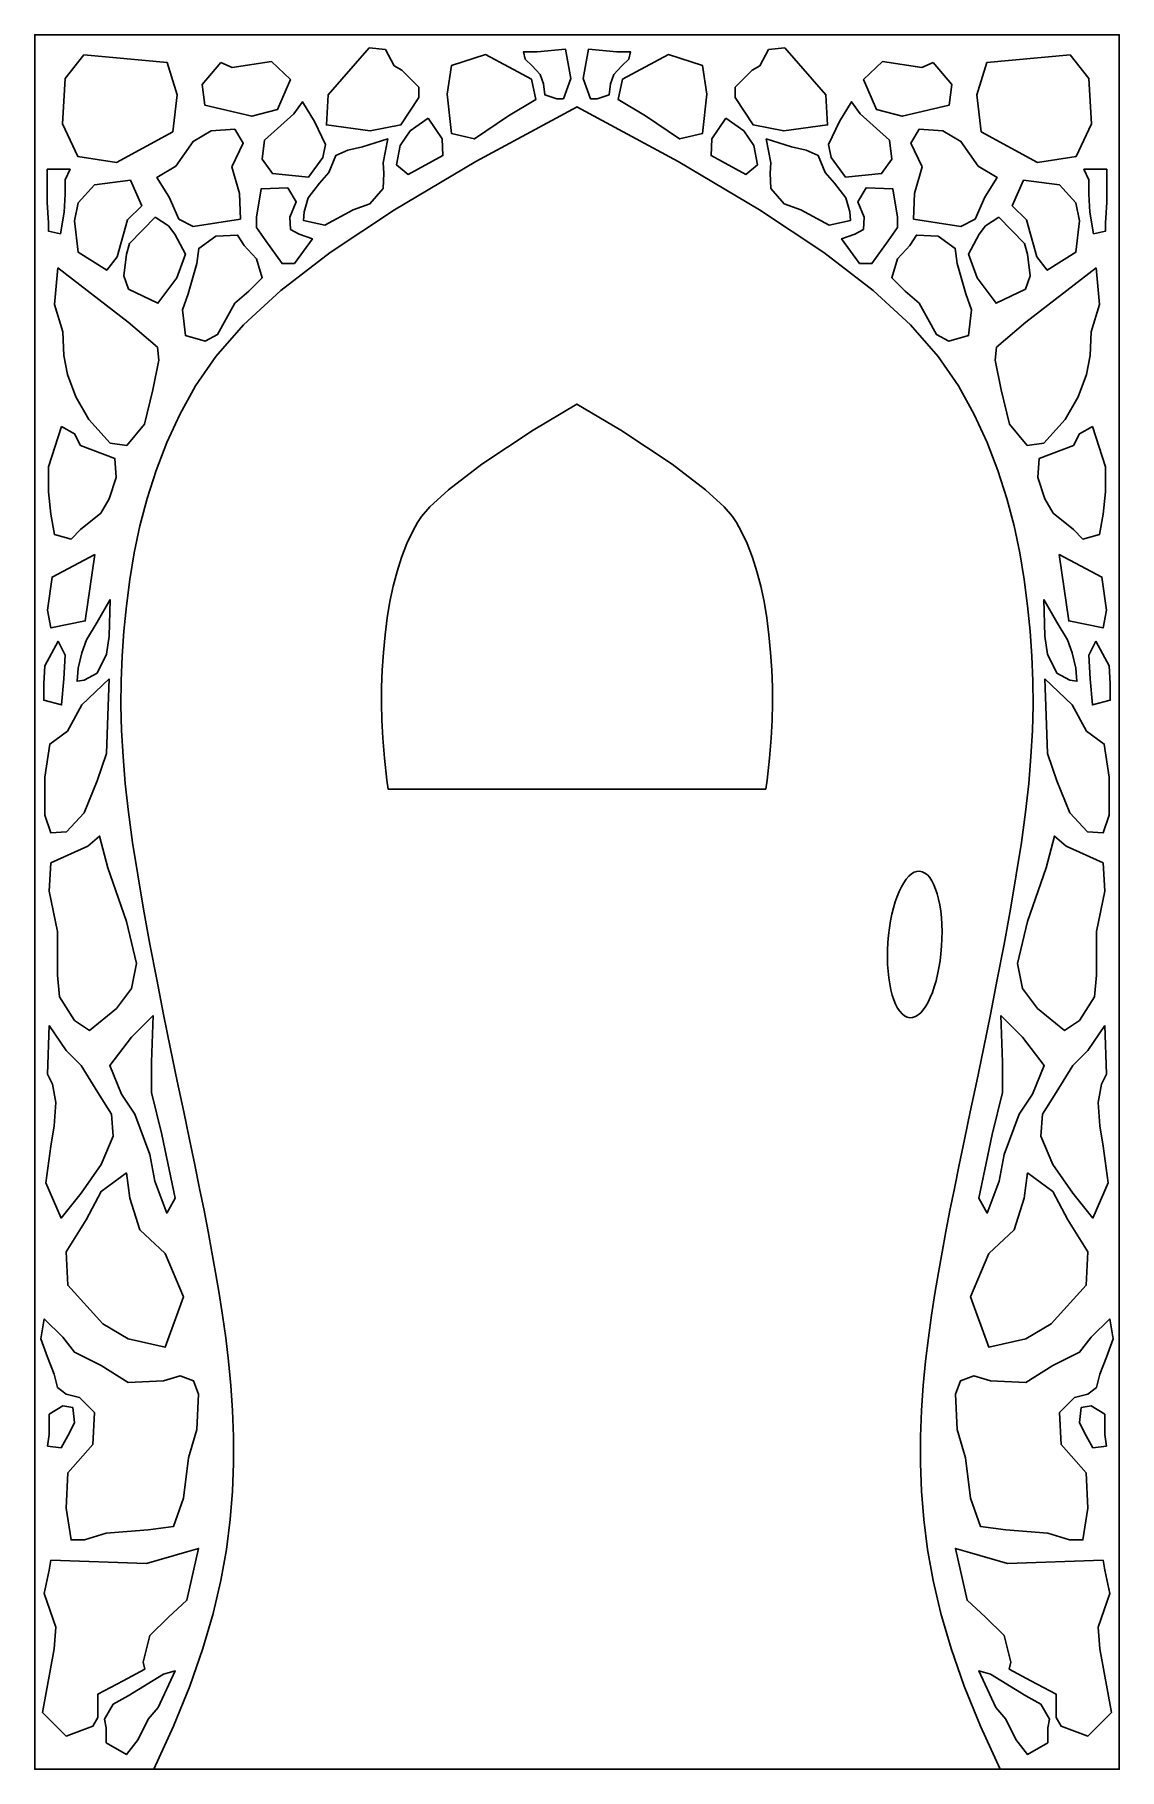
# Model space of a CAD drawing. Extents: x 8 to 87, y 11 to 138.
import ezdxf

# ---------------------------------------------------------------- set-up
doc = ezdxf.new("R2010")
doc.units = 0
doc.layers.add('Layer_1', color=7, linetype='CONTINUOUS')

msp = doc.modelspace()

# ---------------------------------------------------------------- linework, layer by layer
at = {"layer": 'Layer_1', "color": 1}
msp.add_lwpolyline([(87.202928, 11.142224), (87.202928, 137.944095), (7.951753, 137.944095), (7.951753, 11.142224), (87.202928, 11.142224), (87.202928, 11.142224)], dxfattribs=at)
at = {"layer": 'Layer_1', "color": 3}
for points in [[(32.390961, 136.983832), (29.386422, 133.543158), (29.261229, 131.353646), (32.453538, 130.915752), (34.70695, 131.353646), (36.021441, 133.355491), (36.021441, 134.10619), (34.769542, 135.357328), (34.206193, 135.670125), (33.580244, 136.85871), (32.390961, 136.983832), (32.390961, 136.983832)], [(62.763728, 136.983832), (65.768251, 133.543158), (65.893436, 131.353646), (62.701136, 130.915752), (60.447723, 131.353646), (59.133248, 133.355491), (59.133248, 134.10619), (60.385131, 135.357328), (60.94848, 135.670125), (61.57443, 136.85871), (62.763728, 136.983832), (62.763728, 136.983832)], [(17.618661, 135.92036), (11.546999, 136.483377), (10.169922, 134.731743), (9.982152, 131.416215), (11.108843, 129.039029), (13.925604, 128.601126), (18.056833, 130.853199), (18.369803, 133.543158), (17.618661, 135.92036), (17.618661, 135.92036)], [(21.562112, 135.92036), (20.185036, 134.293857), (20.372821, 132.792475), (23.815516, 131.979231), (25.693341, 132.479687), (26.632262, 134.669206), (25.255193, 135.982898), (22.375839, 135.545011), (21.562112, 135.92036), (21.562112, 135.92036)], [(44.261852, 134.696001), (40.882027, 136.484264), (38.396853, 135.689486), (38.098639, 133.603175), (38.396853, 130.722086), (40.086773, 130.324704), (42.571947, 132.013618), (44.560082, 133.205794), (44.261852, 134.696001), (44.261852, 134.696001)], [(44.659487, 136.682963), (43.665423, 136.682963), (43.799627, 136.150157), (44.289225, 135.660845), (44.876746, 135.024743), (45.121553, 134.339696), (45.219468, 133.556805), (46.100749, 133.263227), (46.590346, 133.263227), (47.128914, 134.731157), (46.737231, 136.884126), (44.659487, 136.682963), (44.659487, 136.682963)], [(50.495187, 136.682963), (51.489266, 136.682963), (51.355046, 136.150157), (50.865448, 135.660845), (50.277927, 135.024743), (50.033121, 134.339696), (49.935206, 133.556805), (49.053925, 133.263227), (48.564335, 133.263227), (48.02576, 134.731157), (48.417443, 136.884126), (50.495187, 136.682963), (50.495187, 136.682963)], [(50.892821, 134.696001), (54.272646, 136.484264), (56.75782, 135.689486), (57.056035, 133.603175), (56.75782, 130.722086), (55.0679, 130.324704), (52.582742, 132.013618), (50.594607, 133.205794), (50.892821, 134.696001), (50.892821, 134.696001)], [(73.592561, 135.92036), (74.969637, 134.293857), (74.78186, 132.792475), (71.339173, 131.979231), (69.461332, 132.479687), (68.522428, 134.669206), (69.89948, 135.982898), (72.77881, 135.545011), (73.592561, 135.92036), (73.592561, 135.92036)], [(77.535989, 135.92036), (83.607675, 136.483377), (84.984751, 134.731743), (85.172545, 131.416215), (84.045839, 129.039029), (81.22907, 128.601126), (77.097841, 130.853199), (76.784886, 133.543158), (77.535989, 135.92036), (77.535989, 135.92036)], [(28.384901, 131.603882), (27.508589, 133.042703), (26.88264, 132.166906), (24.754437, 130.22763), (24.566643, 128.851346), (25.317778, 127.787874), (27.946753, 127.537647), (29.010851, 128.976476), (29.198636, 129.914825), (28.384901, 131.603882), (28.384901, 131.603882)], [(66.769772, 131.603882), (67.646084, 133.042703), (68.272034, 132.166906), (70.400237, 130.22763), (70.588014, 128.851346), (69.836888, 127.787874), (67.20792, 127.537647), (66.143822, 128.976476), (65.956021, 129.914825), (66.769772, 131.603882), (66.769772, 131.603882)], [(22.358285, 128.275372), (23.189448, 130.005917), (22.566082, 131.04425), (20.834507, 130.905814), (19.51851, 130.144368), (18.27177, 128.34459), (16.886507, 127.513927), (17.786935, 126.060254), (18.479558, 124.468146), (19.51851, 123.914362), (22.981659, 124.468146), (22.912394, 126.33715), (22.358285, 128.275372), (22.358285, 128.275372)], [(36.700426, 131.844227), (35.3785, 130.914523), (34.644096, 129.838031), (34.399289, 128.419031), (35.231624, 127.733999), (37.777537, 129.104062), (37.728559, 130.327351), (36.70041, 131.844227), (36.700426, 131.844227)], [(58.454247, 131.844227), (59.776181, 130.914523), (60.510578, 129.838031), (60.755384, 128.419031), (59.923065, 127.733999), (57.377137, 129.104062), (57.426114, 130.327351), (58.454263, 131.844227), (58.454247, 131.844227)], [(72.796372, 128.275372), (71.965233, 130.005917), (72.588591, 131.04425), (74.320182, 130.905814), (75.636164, 130.144368), (76.88288, 128.34459), (78.268182, 127.513927), (77.367754, 126.060254), (76.675131, 124.468146), (75.636164, 123.914362), (72.173014, 124.468146), (72.24228, 126.33715), (72.796372, 128.275372), (72.796372, 128.275372)], [(33.762807, 130.327351), (31.902338, 129.740164), (30.825219, 129.495515), (29.943922, 129.104062), (29.45434, 127.880796), (28.768897, 127.097898), (27.936577, 126.021413), (27.642801, 124.993866), (27.593824, 124.357749), (29.160548, 124.015233), (31.216863, 125.140647), (32.440858, 125.58103), (33.420061, 126.706452), (33.469039, 127.831867), (33.420061, 128.565836), (33.762775, 130.327351), (33.762807, 130.327351)], [(61.391874, 130.327351), (63.252351, 129.740164), (64.329454, 129.495515), (65.210751, 129.104062), (65.700333, 127.880796), (66.385776, 127.097898), (67.218096, 126.021413), (67.511856, 124.993866), (67.560833, 124.357749), (65.994093, 124.015233), (63.937787, 125.140647), (62.713784, 125.58103), (61.73458, 126.706452), (61.685603, 127.831867), (61.73458, 128.565836), (61.391874, 130.327351), (61.391874, 130.327351)], [(8.874197, 128.108406), (8.874197, 125.665861), (8.961484, 124.182889), (8.961484, 123.572251), (9.834325, 123.397787), (10.096195, 124.967983), (10.183482, 126.276491), (10.183482, 127.323304), (10.532623, 128.108406), (8.874197, 128.108406), (8.874197, 128.108406)], [(86.280484, 128.108406), (86.280484, 125.665861), (86.193205, 124.182889), (86.193205, 123.572251), (85.320348, 123.397787), (85.058463, 124.967983), (84.971207, 126.276491), (84.971207, 127.323304), (84.622034, 128.108406), (86.280484, 128.108406), (86.280484, 128.108406)], [(14.947135, 127.306257), (12.315148, 126.960135), (11.137658, 125.644923), (10.86062, 124.329702), (11.137658, 122.045382), (13.215577, 120.730145), (13.977458, 121.69926), (14.739347, 124.39892), (15.778298, 125.437253), (14.947135, 127.306257), (14.947135, 127.306257)], [(80.207546, 127.306257), (82.839541, 126.960135), (84.016991, 125.644923), (84.294053, 124.329702), (84.016991, 122.045382), (81.939113, 120.730145), (81.177216, 121.69926), (80.415326, 124.39892), (79.376383, 125.437253), (80.207546, 127.306257), (80.207546, 127.306257)], [(24.505445, 126.683256), (24.159134, 124.60659), (24.159134, 123.845144), (24.851757, 122.876045), (26.029231, 121.214703), (26.929644, 121.214703), (28.245657, 123.014481), (27.275971, 123.360587), (26.652597, 123.706708), (26.583332, 124.60659), (27.068167, 125.714148), (26.444793, 126.752482), (24.505429, 126.683216), (24.505445, 126.683256)], [(70.649228, 126.683256), (70.99554, 124.60659), (70.99554, 123.845144), (70.302916, 122.876045), (69.125442, 121.214703), (68.225014, 121.214703), (66.909032, 123.014481), (67.878702, 123.360587), (68.502084, 123.706708), (68.571349, 124.60659), (68.08653, 125.714148), (68.709888, 126.752482), (70.649252, 126.683216), (70.649228, 126.683256)], [(16.747984, 124.60659), (14.877886, 122.668359), (14.670089, 121.90693), (14.462301, 120.314821), (14.808612, 119.345706), (16.955772, 118.307373), (18.341019, 120.17637), (18.964393, 121.90693), (18.202512, 123.360587), (17.717661, 123.983596), (16.747984, 124.60659), (16.747984, 124.60659)], [(78.40669, 124.60659), (80.276788, 122.668359), (80.484568, 121.90693), (80.692373, 120.314821), (80.346061, 119.345706), (78.198893, 118.307373), (76.813638, 120.17637), (76.19028, 121.90693), (76.952177, 123.360587), (77.43702, 123.983596), (78.40669, 124.60659), (78.40669, 124.60659)], [(21.180819, 123.222151), (19.934079, 122.322254), (19.795564, 121.214703), (19.172182, 118.999601), (18.756605, 117.822824), (18.964393, 115.953827), (20.418938, 115.538488), (21.319342, 116.023045), (22.566082, 118.307373), (23.605033, 119.207255), (24.574711, 120.17637), (24.159134, 121.560808), (23.53576, 122.253036), (23.258705, 122.529923), (22.773871, 123.291369), (21.180819, 123.222182), (21.180819, 123.222151)], [(73.973846, 123.222151), (75.220586, 122.322254), (75.359117, 121.214703), (75.982499, 118.999601), (76.398061, 117.822824), (76.19028, 115.953827), (74.735759, 115.538488), (73.835331, 116.023045), (72.588591, 118.307373), (71.549656, 119.207255), (70.579986, 120.17637), (70.99554, 121.560808), (71.618922, 122.253036), (71.895944, 122.529923), (72.380819, 123.291369), (73.973846, 123.222182), (73.973846, 123.222151)], [(9.636126, 120.889678), (14.769304, 116.91913), (16.935769, 115.100356), (17.022438, 114.147677), (16.589133, 111.982464), (15.98252, 109.470836), (14.682643, 107.911894), (13.469402, 108.085113), (11.909533, 109.817282), (10.956292, 111.462814), (10.349672, 113.108377), (10.089704, 114.494108), (10.003035, 116.226253), (9.396423, 118.218247), (9.636126, 120.889678), (9.636126, 120.889678)], [(85.518547, 120.889678), (80.385385, 116.91913), (78.218912, 115.100356), (78.132259, 114.147677), (78.565517, 111.982464), (79.172137, 109.470836), (80.472039, 107.911894), (81.685263, 108.085113), (83.245132, 109.817282), (84.198405, 111.462814), (84.805002, 113.108377), (85.064993, 114.494108), (85.151654, 116.226253), (85.758274, 118.218247), (85.518547, 120.889678), (85.518547, 120.889678)], [(61.381302, 82.801262), (61.46939, 83.450828), (61.649956, 85.064747), (61.772605, 86.508814), (61.845199, 87.823361), (61.874522, 89.05582), (61.864536, 90.258758), (61.815955, 91.486263), (61.727606, 92.773089), (61.602223, 94.076002), (61.441636, 95.32458), (61.243675, 96.507253), (61.005113, 97.630163), (60.722432, 98.701702), (60.390797, 99.73295), (60.002958, 100.737713), (59.579828, 101.663042), (59.235791, 102.292914), (58.935952, 102.728399), (58.327453, 103.422608), (56.972472, 104.668579), (54.533446, 106.542948), (50.788424, 109.033995), (47.577253, 110.93875), (44.366075, 109.033995), (40.621053, 106.542948), (38.182027, 104.668579), (36.827046, 103.422608), (36.218547, 102.728399), (35.918692, 102.292914), (35.574671, 101.663042), (35.151533, 100.737713), (34.763702, 99.73295), (34.432059, 98.701702), (34.149378, 97.630163), (33.910824, 96.507253), (33.712863, 95.32458), (33.552276, 94.076002), (33.426893, 92.773089), (33.338544, 91.486263), (33.289963, 90.258758), (33.279977, 89.05582), (33.3093, 87.823361), (33.381894, 86.508814), (33.504511, 85.064747), (33.685093, 83.450828), (33.773165, 82.801262), (61.381112, 82.801262), (61.381302, 82.801262)], [(9.916374, 109.297632), (8.963125, 106.352944), (8.963125, 104.534177), (9.136439, 102.888629), (9.396423, 101.416301), (10.609655, 101.069854), (11.302921, 101.762724), (12.776137, 102.975243), (13.382749, 104.014527), (13.902708, 105.573477), (13.816039, 106.959215), (11.302921, 107.911894), (10.869639, 108.777966), (9.916374, 109.297632), (9.916374, 109.297632)], [(85.238307, 109.297632), (86.191556, 106.352944), (86.191556, 104.534177), (86.018242, 102.888629), (85.758274, 101.416301), (84.545034, 101.069854), (83.851753, 101.762724), (82.378537, 102.975243), (81.771916, 104.014527), (81.251973, 105.573477), (81.338634, 106.959215), (83.851753, 107.911894), (84.285058, 108.777966), (85.238307, 109.297632), (85.238307, 109.297632)], [(12.342839, 99.943957), (11.649557, 95.093896), (9.136439, 94.574262), (8.876472, 95.873371), (9.2231, 98.298393), (12.342839, 99.943957), (12.342839, 99.943957)], [(82.811842, 99.943957), (83.505124, 95.093896), (86.018242, 94.574262), (86.278217, 95.873371), (85.931589, 98.298393), (82.811842, 99.943957), (82.811842, 99.943957)], [(13.469402, 96.652838), (12.516153, 95.007298), (11.736219, 93.708173), (11.389582, 92.755479), (11.129598, 91.629589), (11.042937, 90.676895), (11.562904, 90.763501), (12.516153, 91.283151), (13.209435, 92.668873), (13.382749, 93.967998), (13.469402, 96.652838), (13.469402, 96.652838)], [(81.685263, 96.652838), (82.638536, 95.007298), (83.418471, 93.708173), (83.765091, 92.755479), (84.025067, 91.629589), (84.11172, 90.676895), (83.591785, 90.763501), (82.638536, 91.283151), (81.945255, 92.668873), (81.771916, 93.967998), (81.685263, 96.652838), (81.685263, 96.652838)], [(9.656406, 93.621567), (8.703149, 91.802801), (8.616488, 90.503676), (8.616488, 89.291156), (9.916374, 88.944734), (10.089704, 90.850106), (10.176357, 92.582275), (9.656406, 93.621567), (9.656406, 93.621567)], [(85.498283, 93.621567), (86.451524, 91.802801), (86.538209, 90.503676), (86.538209, 89.291156), (85.238307, 88.944734), (85.064993, 90.850106), (84.97834, 92.582275), (85.498283, 93.621567), (85.498283, 93.621567)], [(13.382749, 90.850106), (11.389582, 88.944734), (10.349672, 87.039361), (9.049786, 86.086675), (8.703149, 83.661644), (8.703149, 80.890183), (9.136439, 79.591066), (10.263019, 79.677672), (11.562904, 81.063402), (12.516153, 83.401819), (13.209435, 85.393806), (13.296088, 88.165259), (13.382749, 90.850106), (13.382749, 90.850106)], [(81.771916, 90.850106), (83.765091, 88.944734), (84.805002, 87.039361), (86.104903, 86.086675), (86.451524, 83.661644), (86.451524, 80.890183), (86.018242, 79.591066), (84.891655, 79.677672), (83.591785, 81.063402), (82.638536, 83.401819), (81.945255, 85.393806), (81.858593, 88.165259), (81.771916, 90.850106), (81.771916, 90.850106)], [(9.138888, 77.406943), (11.835996, 78.632175), (12.694159, 79.367308), (13.307127, 77.039369), (14.655681, 73.118623), (15.391259, 70.055549), (15.02347, 68.217706), (13.920096, 66.747423), (11.958582, 65.154617), (10.855223, 65.889759), (9.751864, 67.605087), (9.629271, 69.197893), (9.629271, 72.383489), (9.016287, 75.324048), (9.138888, 77.406943), (9.138888, 77.406943)], [(86.015801, 77.406943), (83.318701, 78.632175), (82.46053, 79.367308), (81.847546, 77.039369), (80.498984, 73.118623), (79.76343, 70.055549), (80.131195, 68.217706), (81.234562, 66.747423), (83.196108, 65.154617), (84.29945, 65.889759), (85.402817, 67.605087), (85.525418, 69.197893), (85.525418, 72.383489), (86.138395, 75.324048), (86.015801, 77.406943), (86.015801, 77.406943)], [(72.611376, 76.798052), (72.611376, 76.798052)], [(16.617219, 66.257333), (15.02347, 64.664535), (13.429729, 62.58164), (14.287892, 60.498745), (15.268673, 59.02847), (16.372016, 56.087914), (16.739805, 54.127537), (17.597984, 51.799599), (18.210952, 52.902309), (17.230195, 57.558182), (16.494618, 60.621269), (16.494618, 62.826682), (16.617219, 66.257333), (16.617219, 66.257333)], [(78.537462, 66.257333), (80.131195, 64.664535), (81.724944, 62.58164), (80.866773, 60.498745), (79.886024, 59.02847), (78.782633, 56.087914), (78.414868, 54.127537), (77.556689, 51.799599), (76.943705, 52.902309), (77.924502, 57.558182), (78.660064, 60.621269), (78.660064, 62.826682), (78.537462, 66.257333), (78.537462, 66.257333)], [(9.016287, 65.5222), (10.242239, 63.684349), (11.345605, 62.58164), (12.57155, 60.621269), (13.552331, 59.02847), (13.674916, 57.435665), (12.816753, 55.35277), (11.345605, 53.269875), (9.87445, 51.432028), (8.771091, 54.005012), (9.138888, 56.700527), (9.384075, 58.170803), (9.506661, 59.886125), (9.261482, 61.233883), (8.893693, 61.969026), (9.016287, 65.5222), (9.016287, 65.5222)], [(86.138395, 65.5222), (84.912411, 63.684349), (83.809068, 62.58164), (82.583124, 60.621269), (81.602351, 59.02847), (81.479757, 57.435665), (82.337905, 55.35277), (83.809068, 53.269875), (85.280223, 51.432028), (86.383566, 54.005012), (86.015801, 56.700527), (85.770582, 58.170803), (85.647988, 59.886125), (85.893184, 61.233883), (86.260996, 61.969026), (86.138395, 65.5222), (86.138395, 65.5222)], [(14.655681, 54.740156), (12.816753, 53.392399), (11.713402, 51.309504), (10.242239, 48.981562), (10.36484, 46.5311), (12.939339, 43.713068), (14.778275, 42.610365), (17.475375, 41.997745), (18.823936, 45.673439), (17.475375, 48.859043), (15.636454, 50.574367), (14.900884, 52.902309), (14.655681, 54.740156), (14.655681, 54.740156)], [(80.498984, 54.740156), (82.337905, 53.392399), (83.441303, 51.309504), (84.912411, 48.981562), (84.789833, 46.5311), (82.215311, 43.713068), (80.37639, 42.610365), (77.679291, 41.997745), (76.330753, 45.673439), (77.679291, 48.859043), (79.518211, 50.574367), (80.253789, 52.902309), (80.498984, 54.740156), (80.498984, 54.740156)], [(8.648498, 44.08064), (9.99706, 42.732882), (10.855223, 41.630173), (12.816753, 40.649993), (14.778275, 39.42476), (17.352789, 39.547278), (18.578741, 39.91485), (19.559498, 39.547278), (19.927295, 38.567099), (19.804709, 35.994108), (19.19171, 33.911216), (18.823936, 30.97066), (18.088359, 28.887768), (16.24943, 28.64272), (13.184542, 28.397672), (11.590793, 27.907582), (10.610028, 27.907582), (10.242239, 30.235525), (10.36484, 32.808506), (12.203769, 34.891398), (12.32637, 37.219342), (11.958582, 37.586913), (11.223004, 38.322051), (10.242239, 38.567099), (9.629271, 39.057194), (9.384075, 40.037374), (8.893693, 41.262607), (8.403303, 42.610365), (8.648498, 44.08064), (8.648498, 44.08064)], [(86.50616, 44.08064), (85.15763, 42.732882), (84.29945, 41.630173), (82.337905, 40.649993), (80.37639, 39.42476), (77.801884, 39.547278), (76.57594, 39.91485), (75.595175, 39.547278), (75.227354, 38.567099), (75.34998, 35.994108), (75.96294, 33.911216), (76.330753, 30.97066), (77.06633, 28.887768), (78.905251, 28.64272), (81.970139, 28.397672), (83.563873, 27.907582), (84.544646, 27.907582), (84.912411, 30.235525), (84.789833, 32.808506), (82.950889, 34.891398), (82.828319, 37.219342), (83.196108, 37.586913), (83.931662, 38.322051), (84.912411, 38.567099), (85.525418, 39.057194), (85.770582, 40.037374), (86.260996, 41.262607), (86.751379, 42.610365), (86.50616, 44.08064), (86.50616, 44.08064)], [(9.99706, 37.709437), (9.016287, 37.096818), (9.016287, 35.626542), (8.893693, 34.768878), (9.87445, 34.646357), (10.487434, 35.74906), (10.855223, 36.484204), (10.732629, 37.586913), (9.99706, 37.709437), (9.99706, 37.709437)], [(85.15763, 37.709437), (86.138395, 37.096818), (86.138395, 35.626542), (86.260996, 34.768878), (85.280223, 34.646357), (84.667239, 35.74906), (84.29945, 36.484204), (84.422044, 37.586913), (85.15763, 37.709437), (85.15763, 37.709437)], [(9.138888, 26.437304), (16.126821, 26.192259), (19.069132, 27.049921), (19.927295, 27.294969), (19.069132, 23.496748), (17.720578, 22.271517), (16.372016, 20.923763), (15.881642, 18.963389), (16.004227, 18.473299), (14.410494, 17.615635), (12.57155, 16.635449), (12.57155, 14.920126), (12.203769, 14.307512), (10.242239, 13.572372), (8.525904, 15.287695), (9.384075, 19.943578), (9.506661, 21.536376), (8.648498, 23.98684), (9.016287, 25.702164), (9.138888, 26.437304), (9.138888, 26.437304)], [(86.015801, 26.437304), (79.027852, 26.192259), (76.085534, 27.049921), (75.227354, 27.294969), (76.085534, 23.496748), (77.434095, 22.271517), (78.782633, 20.923763), (79.27304, 18.963389), (79.150446, 18.473299), (80.744203, 17.615635), (82.583124, 16.635449), (82.583124, 14.920126), (82.950889, 14.307512), (84.912411, 13.572372), (86.628761, 15.287695), (85.770582, 19.943578), (85.647988, 21.536376), (86.50616, 23.98684), (86.138395, 25.702164), (86.015801, 26.437304), (86.015801, 26.437304)], [(17.352789, 18.105727), (14.778275, 16.512925), (13.674916, 15.900312), (13.061932, 14.797602), (13.184542, 14.184988), (13.184542, 13.082279), (14.655681, 12.224615), (15.513853, 13.327324), (16.24943, 14.797602), (16.985, 15.655266), (18.210952, 18.350776), (17.352789, 18.105727), (17.352789, 18.105727)], [(77.801884, 18.105727), (80.37639, 16.512925), (81.479757, 15.900312), (82.092741, 14.797602), (81.970139, 14.184988), (81.970139, 13.082279), (80.498984, 12.224615), (79.640829, 13.327324), (78.905251, 14.797602), (78.169673, 15.655266), (76.943705, 18.350776), (77.801884, 18.105727), (77.801884, 18.105727)]]:
    msp.add_lwpolyline(points, dxfattribs=at)
at = {"layer": 'Layer_1', "color": 7}
for points in [[(16.65969, 11.142224), (16.65969, 11.142224), (18.09779, 14.295332), (19.283062, 17.229014), (20.239149, 19.965771), (20.989641, 22.528102), (21.558173, 24.938508), (21.968346, 27.21948), (22.243791, 29.393518), (22.40815, 31.483124), (22.482805, 33.507012), (22.480427, 35.46881), (22.411082, 37.368367), (22.285224, 39.205537), (22.113161, 40.980156), (21.905278, 42.692081), (21.671867, 44.341154), (21.423248, 45.927224), (21.167259, 47.45578), (20.901625, 48.95486), (20.621559, 50.458119), (20.322259, 51.999228), (19.998962, 53.611853), (19.646865, 55.329673), (19.261197, 57.186342), (18.83714, 59.215539), (18.373092, 61.437634), (17.880063, 63.819797), (17.372253, 66.315916), (16.863841, 68.879866), (16.368989, 71.465538), (15.901906, 74.02681), (15.476763, 76.517555), (15.107738, 78.891651), (14.806266, 81.115082), (14.572753, 83.202106), (14.404867, 85.179075), (14.300272, 87.072377), (14.256604, 88.908334), (14.271503, 90.713343), (14.342671, 92.513723), (14.467785, 94.335866), (14.647241, 96.200892), (14.892682, 98.109086), (15.218491, 100.055511), (15.639062, 102.035221), (16.1688, 104.043271), (16.822099, 106.07474), (17.613351, 108.124683), (18.556963, 110.188154), (19.695168, 112.272103), (21.181651, 114.431008), (23.197864, 116.731273), (25.925309, 119.239256), (29.545519, 122.021337), (34.239931, 125.143913), (40.190093, 128.673332), (47.577499, 132.676)], [(78.494967, 11.142224), (78.494967, 11.142224), (77.056899, 14.295332), (75.871587, 17.229014), (74.915533, 19.965771), (74.165056, 22.528102), (73.5965, 24.938508), (73.18632, 27.21948), (72.910866, 29.393518), (72.746547, 31.483124), (72.671892, 33.507012), (72.67427, 35.46881), (72.743615, 37.368367), (72.869473, 39.205537), (73.041528, 40.980156), (73.249427, 42.692081), (73.482838, 44.341154), (73.731449, 45.927224), (73.987446, 47.45578), (74.253104, 48.95486), (74.533146, 50.458119), (74.832446, 51.999228), (75.155759, 53.611853), (75.507848, 55.329673), (75.893532, 57.186342), (76.317581, 59.215539), (76.781628, 61.437634), (77.274626, 63.819797), (77.782452, 66.315916), (78.29088, 68.879866), (78.785716, 71.465538), (79.252783, 74.02681), (79.677942, 76.517555), (80.046967, 78.891651), (80.348439, 81.115082), (80.581952, 83.202106), (80.749846, 85.179075), (80.854449, 87.072377), (80.898117, 88.908334), (80.883138, 90.713343), (80.811971, 92.513723), (80.686857, 94.335866), (80.507401, 96.200892), (80.261944, 98.109086), (79.936142, 100.055511), (79.51558, 102.035221), (78.985841, 104.043271), (78.332566, 106.07474), (77.541291, 108.124683), (76.597686, 110.188154), (75.459441, 112.272103), (73.972998, 114.431008), (71.956777, 116.731273), (69.229324, 119.239256), (65.609139, 122.021337), (60.914695, 125.143913), (54.964549, 128.673332), (47.57715, 132.676)]]:
    msp.add_lwpolyline(points, dxfattribs=at)
at = {"layer": 'Layer_1', "color": 3}
for points in [[(72.611376, 76.798052), (71.526108, 76.870361), (70.486497, 74.530252), (70.289348, 71.571266)], [(74.219465, 71.309412), (74.416614, 74.268399), (73.696645, 76.725744), (72.611376, 76.798052)], [(70.289348, 71.571266), (70.092199, 68.612287), (70.812168, 66.154942), (71.897437, 66.082634)], [(71.897437, 66.082634), (72.982706, 66.010325), (74.022316, 68.350434), (74.219465, 71.309412)]]:
    msp.add_open_spline(points, degree=3, dxfattribs=at)

doc.saveas('drawing.dxf')
